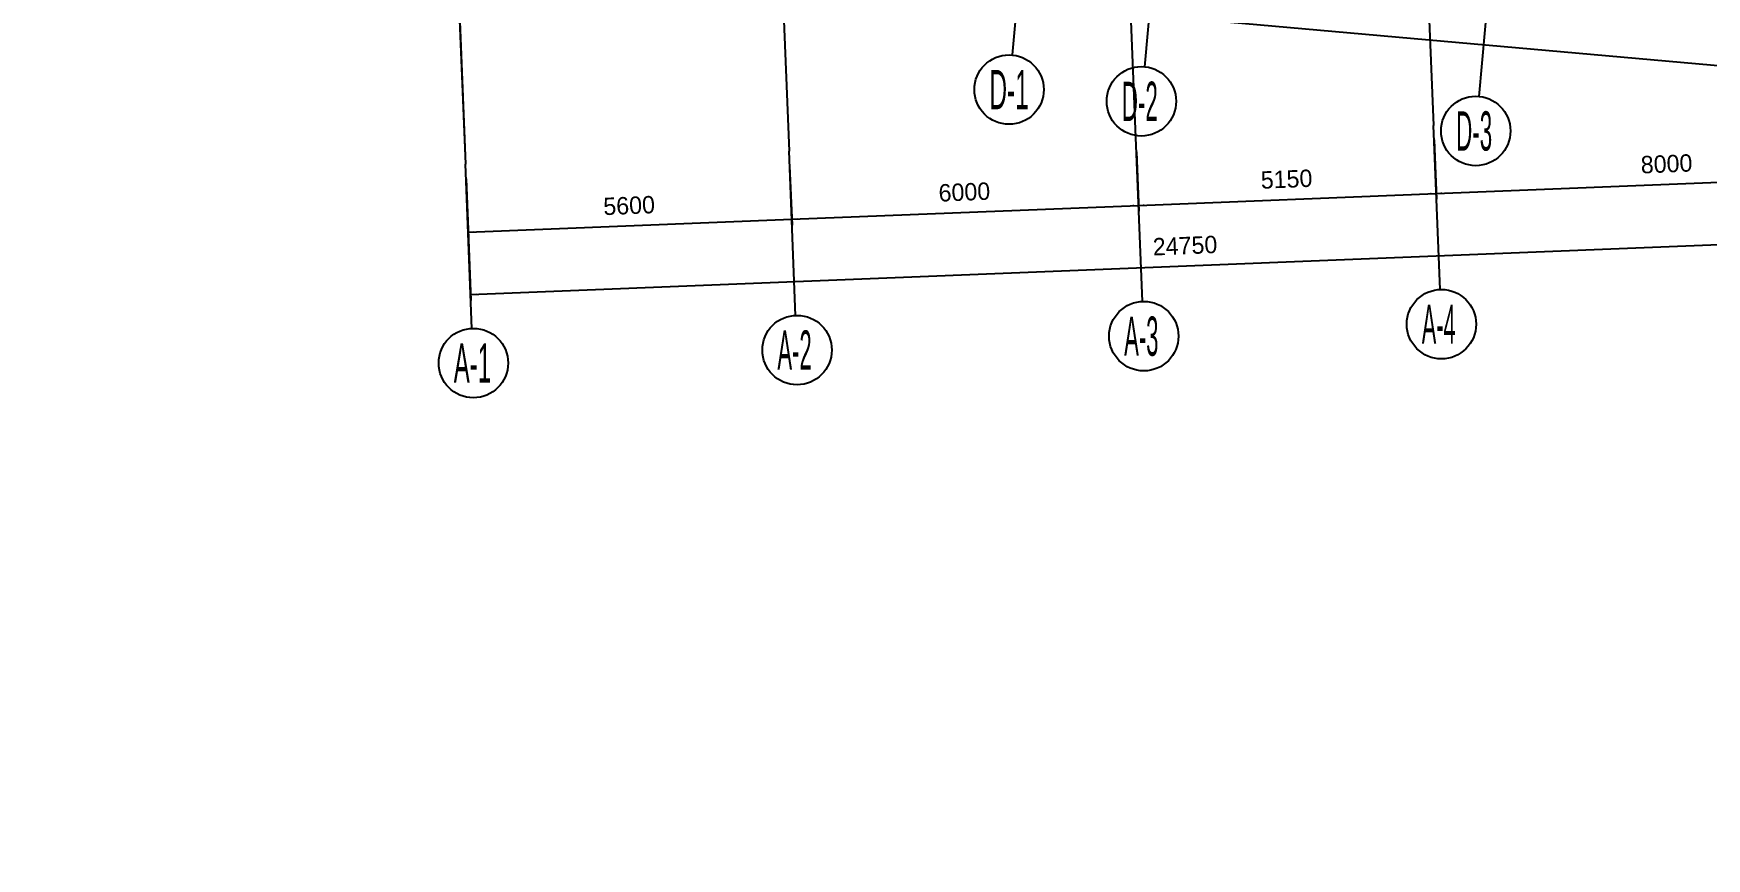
# Model space of a CAD drawing. Extents: x 387171 to 699106, y 11966 to 245688.
# Drawn here: x 476265 to 505190, y 36062 to 50318 of the extents above; entities that cross this region are included whole.
import ezdxf

# ---------------------------------------------------------------- set-up
doc = ezdxf.new("R2010")
doc.units = 0
doc.header["$LTSCALE"] = 100
doc.header["$MEASUREMENT"] = 0
for name, color, linetype in [('DOTE', 253, 'Continuous'), ('L-AXIS', 3, 'Continuous'), ('Q-dote', 253, 'Continuous')]:
    doc.layers.add(name, color=color, linetype=linetype)
doc.styles.add('hztxt', font='hztxt')
doc.dimstyles.get("Standard").update_dxf_attribs({"dimtxt": 300, "dimasz": 100, "dimexe": 100, "dimexo": 250, "dimgap": 100, "dimtad": 0, "dimtoh": 1, "dimdec": 0, "dimdsep": 46, "dimcen": 0.09, "dimclrt": 7, "dimadec": 0, "dimazin": 0, "dimtfac": 1, "dimtdec": 4, "dimtofl": 0, "dimtmove": 0, "dimatfit": 3, "dimfxl": 1, "dimtolj": 1, "dimtzin": 0, "dimarcsym": 0})

# ---------------------------------------------------------------- blocks, each defined once
blk = doc.blocks.new('*D2180')
at = {"layer": 'L-AXIS', "color": 0, "linetype": 'ByBlock', "lineweight": -2}
for p, q in [((493507, 53583), (493255, 50741)), ((493264, 50840), (658764, 36162)), ((659008, 38905), (658755, 36062))]:
    blk.add_line(p, q, dxfattribs=at)
for points in [[(493264, 50840), (493365, 50848), (493362, 50815)], [(658764, 36162), (658663, 36154), (658666, 36188)]]:
    blk.add_solid(points, dxfattribs=at)
at = {"layer": 'L-AXIS', "color": 7, "linetype": 'Continuous', "lineweight": -2, "insert": (576045, 43850), "char_height": 300, "width": 1101.67, "attachment_point": 5, "rotation": 354.9316, "style": 'hztxt'}
blk.add_mtext('166150', dxfattribs=at)
blk = doc.blocks.new('*D4257')
at = {"layer": 'L-AXIS', "color": 0, "linetype": 'ByBlock', "lineweight": -2}
for p, q in [((508473, 48801), (508557, 46698)), ((483743, 47808), (483827, 45705)), ((483823, 45805), (508553, 46798))]:
    blk.add_line(p, q, dxfattribs=at)
for points in [[(508553, 46798), (508454, 46777), (508453, 46811)], [(483823, 45805), (483922, 45826), (483924, 45793)]]:
    blk.add_solid(points, dxfattribs=at)
at = {"layer": 'L-AXIS', "color": 7, "linetype": 'Continuous', "lineweight": -2, "insert": (496174, 46651), "char_height": 300, "width": 998.33, "attachment_point": 5, "rotation": 2.2988, "style": 'hztxt'}
blk.add_mtext('24750', dxfattribs=at)
blk = doc.blocks.new('*D109')
at = {"layer": 'L-AXIS', "color": 0, "linetype": 'ByBlock', "lineweight": -2}
for p, q in [((508473, 48801), (508514, 47775)), ((500479, 48480), (500520, 47454)), ((500516, 47554), (508510, 47875))]:
    blk.add_line(p, q, dxfattribs=at)
for points in [[(508510, 47875), (508411, 47854), (508409, 47887)], [(500516, 47554), (500616, 47575), (500617, 47541)]]:
    blk.add_solid(points, dxfattribs=at)
at = {"layer": 'L-AXIS', "color": 7, "linetype": 'Continuous', "lineweight": -2, "insert": (504499, 48064), "char_height": 300, "width": 780, "attachment_point": 5, "rotation": 2.2988, "style": 'hztxt'}
blk.add_mtext('8000', dxfattribs=at)
blk = doc.blocks.new('*D3044')
at = {"layer": 'L-AXIS', "color": 0, "linetype": 'ByBlock', "lineweight": -2}
for p, q in [((489338, 48033), (489379, 47007)), ((495333, 48273), (495374, 47247)), ((489375, 47107), (495370, 47347))]:
    blk.add_line(p, q, dxfattribs=at)
for points in [[(495370, 47347), (495271, 47327), (495270, 47360)], [(489375, 47107), (489475, 47127), (489476, 47094)]]:
    blk.add_solid(points, dxfattribs=at)
at = {"layer": 'L-AXIS', "color": 7, "linetype": 'Continuous', "lineweight": -2, "insert": (492359, 47577), "char_height": 300, "width": 770, "attachment_point": 5, "rotation": 2.2988, "style": 'hztxt'}
blk.add_mtext('6000', dxfattribs=at)
blk = doc.blocks.new('_AXISO')
blk.add_circle((0, 0), 0.5)
blk = doc.blocks.new('*D3518')
at = {"layer": 'L-AXIS', "color": 0, "linetype": 'ByBlock', "lineweight": -2}
for p, q in [((489338, 48033), (489379, 47007)), ((483743, 47808), (483784, 46782)), ((483780, 46882), (489375, 47107))]:
    blk.add_line(p, q, dxfattribs=at)
for points in [[(483780, 46882), (483879, 46903), (483880, 46869)], [(489375, 47107), (489276, 47086), (489275, 47119)]]:
    blk.add_solid(points, dxfattribs=at)
at = {"layer": 'L-AXIS', "color": 7, "linetype": 'Continuous', "lineweight": -2, "insert": (486563, 47344), "char_height": 300, "width": 775, "attachment_point": 5, "rotation": 2.2988, "style": 'hztxt'}
blk.add_mtext('5600', dxfattribs=at)
blk = doc.blocks.new('*D1054')
at = {"layer": 'L-AXIS', "color": 0, "linetype": 'ByBlock', "lineweight": -2}
for p, q in [((500479, 48480), (500520, 47454)), ((495333, 48273), (495374, 47247)), ((495370, 47347), (500516, 47554))]:
    blk.add_line(p, q, dxfattribs=at)
for points in [[(500516, 47554), (500417, 47533), (500416, 47566)], [(495370, 47347), (495470, 47368), (495471, 47335)]]:
    blk.add_solid(points, dxfattribs=at)
at = {"layer": 'L-AXIS', "color": 7, "linetype": 'Continuous', "lineweight": -2, "insert": (497929, 47800), "char_height": 300, "width": 775, "attachment_point": 5, "rotation": 2.2988, "style": 'hztxt'}
blk.add_mtext('5150', dxfattribs=at)
blk = doc.blocks.new('1')
at = {"layer": 'DOTE'}
blk.add_line((458698, 592855), (587451, 458371), dxfattribs=at)
blk = doc.blocks.new('后浇带现场')
at = {"layer": 'Q-dote'}
blk.add_line((659263, 761135), (666731, 575100), dxfattribs=at)
at = {"color": 1, "lineweight": 30, "rotation": 318.5460777723208}
blk.add_blockref('1', (-77006, 620463), dxfattribs=at)

msp = doc.modelspace()

# ---------------------------------------------------------------- linework, layer by layer
at = {"layer": 'DOTE'}
for p, q in [((481860.1, 234317.6), (489328.1, 48282.5)), ((495323.3, 48523.1), (487855.3, 234558.3)), ((476264.6, 234093), (483732.6, 48057.9)), ((498296.1, 102861.5), (500469.1, 48729.7))]:
    msp.add_line(p, q, dxfattribs=at)
at = {"layer": 'L-AXIS'}
for p, q in [((493529.3, 53831.9), (493184.7, 49946.3)), ((495817.6, 53629), (495472.9, 49743.4)), ((501597.6, 53116.3), (501253, 49230.7)), ((500582.9, 45894.3), (500469.1, 48729.7)), ((495437.1, 45687.7), (495323.3, 48523.1)), ((483846.4, 45222.4), (483732.6, 48057.9)), ((489441.9, 45447), (489328.1, 48282.5))]:
    msp.add_line(p, q, dxfattribs=at)

# ---------------------------------------------------------------- block references
at = {"color": 3, "lineweight": 30}
msp.add_blockref('后浇带现场', (-182998.7, -527042.1), dxfattribs=at)
at = {"layer": 'L-AXIS'}
ref = msp.add_blockref('_AXISO', (493131.7, 49348.6), dxfattribs=dict(at, xscale=1199.999999999997, yscale=1200, rotation=359.999645787379))
ref.add_attrib('A', 'D-1', (492792.2, 49009.2), dxfattribs={"height": 678.82, "style": 'hztxt', "width": 0.464286})
ref = msp.add_blockref('_AXISO', (495419.9, 49145.7), dxfattribs=dict(at, xscale=1199.999999999997, yscale=1200, rotation=359.999645787379))
ref.add_attrib('A', 'D-2', (495080.5, 48806.3), dxfattribs={"height": 678.82, "style": 'hztxt', "width": 0.42623})
ref = msp.add_blockref('_AXISO', (501200, 48633.1), dxfattribs=dict(at, xscale=1199.999999999997, yscale=1200, rotation=359.999645787379))
ref.add_attrib('A', 'D-3', (500860.6, 48293.6), dxfattribs={"height": 678.82, "style": 'hztxt', "width": 0.42623})
ref = msp.add_blockref('_AXISO', (500607, 45294.8), dxfattribs=dict(at, xscale=1199.999999999997, yscale=1200, rotation=359.999645787379))
ref.add_attrib('A', 'A-4', (500267.6, 44955.4), dxfattribs={"height": 678.82, "style": 'hztxt', "width": 0.412698})
ref = msp.add_blockref('_AXISO', (489466, 44847.5), dxfattribs=dict(at, xscale=1199.999999999997, yscale=1200, rotation=359.999645787379))
ref.add_attrib('A', 'A-2', (489126.6, 44508.1), dxfattribs={"height": 678.82, "style": 'hztxt', "width": 0.419355})
ref = msp.add_blockref('_AXISO', (495461.1, 45088.2), dxfattribs=dict(at, xscale=1199.999999999997, yscale=1200, rotation=359.999645787379))
ref.add_attrib('A', 'A-3', (495121.7, 44748.8), dxfattribs={"height": 678.82, "style": 'hztxt', "width": 0.419355})
ref = msp.add_blockref('_AXISO', (483870.5, 44622.9), dxfattribs=dict(at, xscale=1199.999999999997, yscale=1200, rotation=359.999645787379))
ref.add_attrib('A', 'A-1', (483531.1, 44283.5), dxfattribs={"height": 678.82, "style": 'hztxt', "width": 0.45614})

# ---------------------------------------------------------------- dimensions: what is measured, and where the dimension line sits
for base, p1, p2, angle, picture, middle in [((658764.3, 36162.1), (493529.3, 53831.9), (659029.6, 39153.6), 354.93165, '*D2180', (576045.1, 43849.9)), ((508553.1, 46797.9), (483732.6, 48057.9), (508462.7, 49050.6), 2.29877, '*D4257', (496174, 46651.2)), ((508509.9, 47874.8), (500469.1, 48729.7), (508462.7, 49050.6), 2.29877, '*D109', (504499.1, 48064)), ((500516.3, 47553.9), (495323.3, 48523.1), (500469.1, 48729.7), 2.29877, '*D1054', (497929.3, 47800.3)), ((495370.5, 47347.3), (489328.1, 48282.5), (495323.3, 48523.1), 2.29877, '*D3044', (492358.8, 47576.7)), ((489375.3, 47106.6), (483732.6, 48057.9), (489328.1, 48282.5), 2.29877, '*D3518', (486563.5, 47344))]:
    dim = msp.add_linear_dim(base=base, p1=p1, p2=p2, angle=angle, dimstyle='Standard', dxfattribs=at)
    dim.commit()
    dim.dimension.update_dxf_attribs({"geometry": picture, "text_midpoint": middle})

doc.saveas('drawing.dxf')
